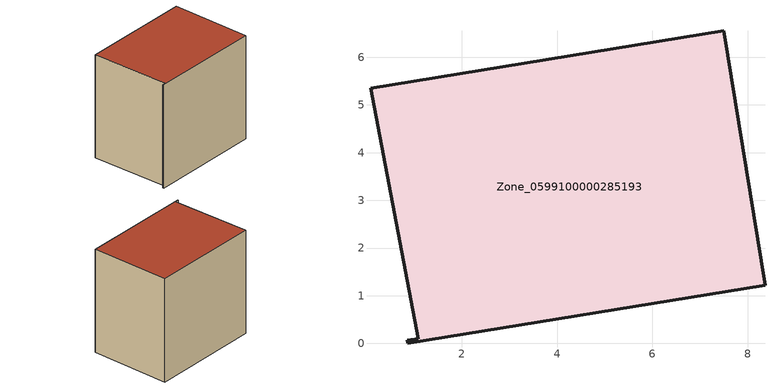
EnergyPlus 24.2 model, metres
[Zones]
Zone_0599100000285193
 floor ground (C_G): 0.86,0.06 1.09,0.1 0.09,5.36 7.49,6.56 8.36,1.22 0.87,0 z0
 wall outside (C_F): 8.36,1.22 7.49,6.56 0.09,5.36 1.09,0.1 0.86,0.06 0.87,0 8.36,1.22 z0:7.12
 roof outside (C_R): 1.09,0.1 0.86,0.06 0.87,0 8.36,1.22 7.49,6.56 0.09,5.36 z7.12
[BUILDING]
Pand.0599100000285193: North Axis=0; Terrain=City; Loads Convergence Tolerance Value=0.04; Temperature Convergence Tolerance Value=0.4; Solar Distribution=FullExterior; Maximum Number of Warmup Days=25; Minimum Number of Warmup Days=1
[Site:Location]
Rotterdam.The.Hague.AP_ZH_NLD Design_Conditions: Latitude=51.96; Longitude=4.45; Time Zone=1; Elevation=-4.5
[SITE:GROUNDTEMPERATURE:BUILDINGSURFACE]
18, 18, 18, 18, 18, 18, 18, 18, 18, 18, 18, 18
[MATERIAL] Thermal Absorptance=0.9; Solar Absorptance=0.7; Visible Absorptance=0.7
Name | Roughness | Thickness | Conductivity | Density | Specific Heat
G.TI.1946 | MediumSmooth | 0.15 | 1 | 540 | 1210
F.TI.1946 | Rough | 0.3 | 0.857143 | 1920 | 840
R.TI.1946 | MediumRough | 0.2 | 0.1 | 1500 | 1000
[CONSTRUCTION]
C_G: G.TI.1946
C_F: F.TI.1946
C_R: R.TI.1946
[ZONE]
Zone_0599100000285193: Type=1; Multiplier=1; Ceiling Height=Autocalculate; Volume=Autocalculate; Floor Area=autocalculate; Part of Total Floor Area=Yes
[ZONEINFILTRATION:DESIGNFLOWRATE]
Infil_Zone_0599100000285193: Zone or ZoneList or Space or SpaceList=Zone_0599100000285193; Schedule=AlwaysOn; Design Flow Rate Calculation Method=Flow/Area; Flow Rate per Floor Area=0.003; Constant Term Coefficient=1; Temperature Term Coefficient=0; Velocity Term Coefficient=0; Velocity Squared Term Coefficient=0
[HVACTEMPLATE:ZONE:IDEALLOADSAIRSYSTEM]
Zone_0599100000285193: Maximum Heating Supply Air Temperature=50; Minimum Cooling Supply Air Temperature=13; Maximum Heating Supply Air Humidity Ratio=0.0156; Minimum Cooling Supply Air Humidity Ratio=0.0077; Heating Limit=NoLimit; Cooling Limit=NoLimit; Dehumidification Control Type=ConstantSensibleHeatRatio; Cooling Sensible Heat Ratio=0.7; Dehumidification Setpoint=60; Humidification Control Type=None; Humidification Setpoint=30; Outdoor Air Method=None; Outdoor Air Flow Rate per Person=0.00944; Outdoor Air Flow Rate per Zone Floor Area=0; Outdoor Air Flow Rate per Zone=0; Demand Controlled Ventilation Type=None; Outdoor Air Economizer Type=NoEconomizer; Heat Recovery Type=None; Sensible Heat Recovery Effectiveness=0.7; Latent Heat Recovery Effectiveness=0.65
[ZONECONTROL:THERMOSTAT]
ThermostatControl_Zone_0599100000285193: Zone or ZoneList=Zone_0599100000285193; Control Type Schedule=DualSetpointControlType; Control 1=Thermostat_Zone_0599100000285193; Temperature Difference Between Cutout And Setpoint=0
[THERMOSTATSETPOINT:DUALSETPOINT]
Thermostat_Zone_0599100000285193: Heating Setpoint Temperature Schedule=HeatingSetpoint_Zone_0599100000285193; Cooling Setpoint Temperature Schedule=CoolingSetpoint_Zone_0599100000285193
[SCHEDULE:COMPACT]
HeatingSetpoint_Zone_0599100000285193: Through: 12/31, For: AllDays, Until: 24:00, 21
CoolingSetpoint_Zone_0599100000285193: Through: 12/31, For: AllDays, Until: 24:00, 24
DualSetpointControlType: Through: 12/31, For: AllDays, Until: 24:00, 4
AlwaysOn: Through: 12/31, For: AllDays, Until: 24:00, 1
